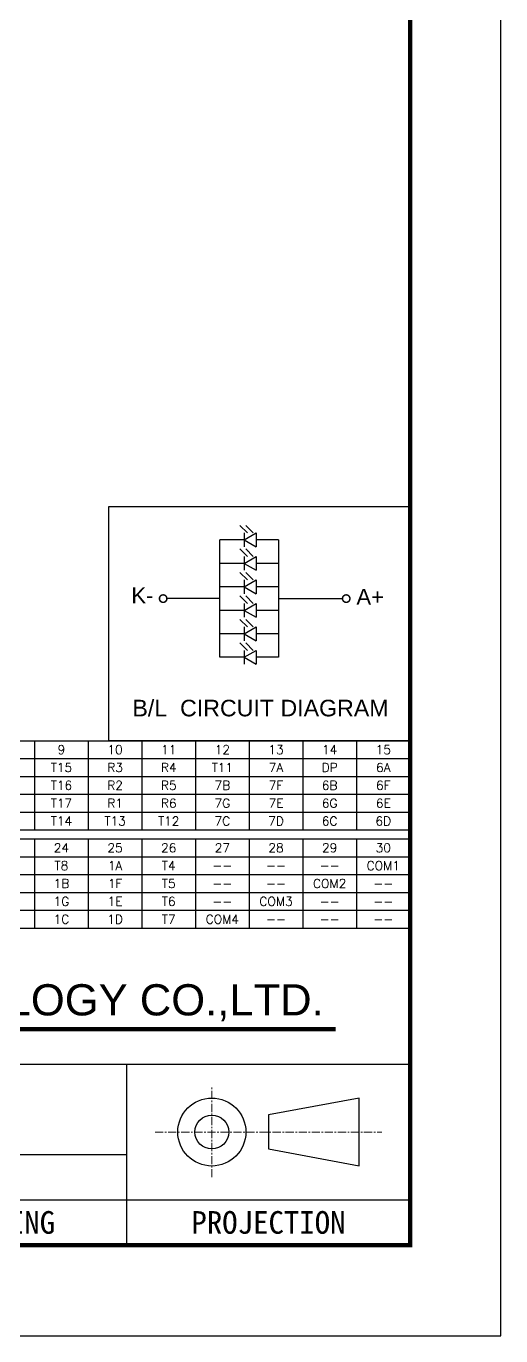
# Model space of a CAD drawing. Header units: millimetres. Extents: x 1979 to 4611, y 2266 to 2838.
# Drawn here: x 3972.6 to 4029.2, y 2517.6 to 2673.7 of the extents above; entities that cross this region are included whole.
import ezdxf
from ezdxf.enums import TextEntityAlignment as Align

# ---------------------------------------------------------------- set-up
doc = ezdxf.new("R2010")
doc.units = ezdxf.units.MM
doc.linetypes.add('CENTER', pattern=[0.6, 0.375, -0.075, 0.075, -0.075])
doc.layers.add('Axis', color=8, linetype='CENTER', lineweight=0)
doc.layers.add('TEXT', color=7, linetype='Continuous', lineweight=30)
doc.layers.add('Dim', color=4, linetype='Continuous')
doc.styles.add('Arial', font='arial.ttf')
doc.styles.add('SSSoft_Romans', font='Romans')
doc.styles.get("Standard").update_dxf_attribs({"font": 'txt.shx', "bigfont": 'gbcbig.shx'})
doc.styles.add('宋体', font='')
doc.styles.get('宋体').set_extended_font_data('SimSun')
doc.dimstyles.get("Standard").update_dxf_attribs({"dimtxt": 1, "dimasz": 0.18, "dimexe": 0.18, "dimexo": 0.0625, "dimgap": 0.09, "dimtad": 0, "dimtih": 1, "dimtoh": 1, "dimdec": 4, "dimzin": 0, "dimdsep": 46, "dimtxsty": 'Standard', "dimcen": 0.09, "dimadec": 0, "dimazin": 0, "dimtfac": 1, "dimtdec": 4, "dimtofl": 0, "dimtmove": 0, "dimatfit": 3, "dimfxl": 0, "dimtolj": 1, "dimtzin": 0, "dimarcsym": 0})

# ---------------------------------------------------------------- blocks, each defined once
blk = doc.blocks.new('工程图框')
at = {"color": 4}
blk.add_lwpolyline([(-525, 0), (0, 0), (0, 371.25), (-525, 371.25)], close=True, dxfattribs=at)
at = {"const_width": 0.625}
blk.add_lwpolyline([(-512.5, 12.5), (-12.5, 12.5), (-12.5, 358.75), (-512.5, 358.75)], close=True, dxfattribs=at)
at = {"color": 0}
for points in [[(-179.17, 12.5), (-179.17, 56.25), (-12.5, 56.25), (-12.5, 12.5), (-179.1, 12.5)], [(-179.17, 37.5), (-12.5, 37.5)], [(-51.56, 12.5), (-51.56, 37.5)], [(-512.5, 25), (-51.56, 25)], [(-179.17, 18.75), (-12.5, 18.75)]]:
    blk.add_lwpolyline(points, dxfattribs=at)
at = {"color": 1, "const_width": 0.625, "flags": 128}
blk.add_lwpolyline([(-150.87, 42.31), (-22.75, 42.31)], dxfattribs=at)
at = {"color": 0}
blk.add_lwpolyline([(-19.53, 23.44), (-19.53, 32.81), (-32.03, 30.47), (-32.03, 25.78)], close=True, dxfattribs=at)
for radius in [4.69, 2.34]:
    blk.add_circle((-39.84, 28.12), radius, dxfattribs=at)
at = {"layer": 'Axis', "linetype": 'CENTER', "ltscale": 3, "flags": 128}
for points in [[(-39.84, 21.88), (-39.84, 34.38)], [(-47.66, 28.12), (-16.41, 28.12)]]:
    blk.add_lwpolyline(points, dxfattribs=at)
at = {"color": 4, "insert": (-150.56, 45.96), "char_height": 4.3, "attachment_point": 4, "style": 'Arial'}
blk.add_mtext('{\\C3;JIANGXI HOLITECH TECHNOLOGY CO.,LTD.}', dxfattribs=at)
at = {"color": 1, "insert": (-88.02, 15.62), "char_height": 3.125, "width": 6.661338147750939e-13, "attachment_point": 5, "style": '宋体'}
blk.add_mtext('DO NOT SCALE THIS DRAWING', dxfattribs=at)
at = {"color": 0, "insert": (-32.03, 15.62), "char_height": 3.125, "width": 6.661338147750939e-13, "attachment_point": 5, "style": '宋体'}
blk.add_mtext('PROJECTION', dxfattribs=at)

msp = doc.modelspace()

# ---------------------------------------------------------------- linework, layer by layer
at = {"layer": 'Dim'}
for p, q in [((3922.50141, 2588.51616), (4018.36226, 2588.51616)), ((3973.6272, 2588.51616), (3973.6272, 2577.87655)), ((3980.01792, 2588.51616), (3980.01792, 2577.87655)), ((3986.40865, 2588.51616), (3986.40865, 2577.87655)), ((3992.79937, 2588.51616), (3992.79937, 2577.87655)), ((3999.19009, 2588.51616), (3999.19009, 2577.87655)), ((4005.58081, 2588.51616), (4005.58081, 2577.87655)), ((4011.97154, 2588.51616), (4011.97154, 2577.87655)), ((4018.36226, 2588.51616), (4018.36226, 2577.87655)), ((3922.50141, 2586.38824), (4018.36226, 2586.38824)), ((3922.50141, 2584.26031), (4018.36226, 2584.26031)), ((3922.50141, 2582.13239), (4018.36226, 2582.13239)), ((3922.50141, 2580.00447), (4018.36226, 2580.00447)), ((3916.11069, 2577.87655), (4018.36226, 2577.87655)), ((3916.11069, 2576.81259), (4018.36226, 2576.81259)), ((3973.6272, 2576.81259), (3973.6272, 2566.17298)), ((3980.01792, 2576.81259), (3980.01792, 2566.17298)), ((3986.40865, 2576.81259), (3986.40865, 2566.17298)), ((3992.79937, 2576.81259), (3992.79937, 2566.17298)), ((3999.19009, 2576.81259), (3999.19009, 2566.17298)), ((4005.58081, 2576.81259), (4005.58081, 2566.17298)), ((4011.97154, 2576.81259), (4011.97154, 2566.17298)), ((4018.36226, 2576.81259), (4018.36226, 2566.17298)), ((3916.11069, 2574.68466), (4018.36226, 2574.68466)), ((3916.11069, 2572.55674), (4018.36226, 2572.55674)), ((3916.11069, 2570.42882), (4018.36226, 2570.42882)), ((3916.11069, 2568.3009), (4018.36226, 2568.3009)), ((3916.11069, 2566.17298), (4018.36226, 2566.17298))]:
    msp.add_line(p, q, dxfattribs=at)
at = {"layer": 'TEXT'}
for p, q in [((3998.59519, 2612.45912), (3995.67749, 2612.45912)), ((3995.67749, 2598.45912), (3995.67749, 2612.45912)), ((3998.59519, 2613.28661), (3998.59519, 2611.63163)), ((3998.59519, 2612.45912), (4000.02844, 2613.28661)), ((3998.59519, 2612.45912), (4000.02844, 2611.63163)), ((4000.02844, 2613.28661), (4000.02844, 2611.63163)), ((4002.68925, 2612.45912), (4000.02844, 2612.45912)), ((4002.68925, 2612.45912), (4002.68925, 2598.45912)), ((3998.59519, 2610.48661), (3998.59519, 2608.83163)), ((3998.59519, 2609.65912), (4000.02844, 2610.48661)), ((4000.02844, 2610.48661), (4000.02844, 2608.83163)), ((3998.59519, 2609.65912), (3995.67749, 2609.65912)), ((3998.59519, 2609.65912), (4000.02844, 2608.83163)), ((4002.68925, 2609.65912), (4000.02844, 2609.65912)), ((3998.59519, 2607.68661), (3998.59519, 2606.03163)), ((3998.59519, 2606.85912), (4000.02844, 2607.68661)), ((4000.02844, 2607.68661), (4000.02844, 2606.03163)), ((3998.59519, 2606.85912), (3995.67749, 2606.85912)), ((3998.59519, 2606.85912), (4000.02844, 2606.03163)), ((4002.68925, 2606.85912), (4000.02844, 2606.85912)), ((3995.67749, 2605.45912), (3989.38456, 2605.45912)), ((3998.59519, 2604.88661), (3998.59519, 2603.23163)), ((3998.59519, 2604.05912), (4000.02844, 2604.88661)), ((4000.02844, 2604.88661), (4000.02844, 2603.23163)), ((4002.68925, 2605.45912), (4010.30466, 2605.45912)), ((3998.59519, 2604.05912), (3995.67749, 2604.05912)), ((3998.59519, 2604.05912), (4000.02844, 2603.23163)), ((4002.68925, 2604.05912), (4000.02844, 2604.05912)), ((3998.59519, 2601.25912), (3995.67749, 2601.25912)), ((3998.59519, 2602.08661), (3998.59519, 2600.43163)), ((3998.59519, 2601.25912), (4000.02844, 2602.08661)), ((3998.59519, 2601.25912), (4000.02844, 2600.43163)), ((4000.02844, 2602.08661), (4000.02844, 2600.43163)), ((4002.68925, 2601.25912), (4000.02844, 2601.25912)), ((3998.59519, 2598.45912), (3995.67749, 2598.45912)), ((3998.59519, 2599.28661), (3998.59519, 2597.63163)), ((3998.59519, 2598.45912), (4000.02844, 2599.28661)), ((3998.59519, 2598.45912), (4000.02844, 2597.63163)), ((4000.02844, 2599.28661), (4000.02844, 2597.63163)), ((4002.68925, 2598.45912), (4000.02844, 2598.45912))]:
    msp.add_line(p, q, dxfattribs=at)
at = {"layer": 'TEXT', "color": 0, "lineweight": 30}
msp.add_lwpolyline([(4018.36226, 2588.51616), (3982.46801, 2588.51616), (3982.46801, 2616.45329), (4018.36226, 2616.45329)], close=True, dxfattribs=at)
at = {"layer": 'TEXT', "const_width": 0.17736}
for points in [[(3989.38456, 2605.45912, -1), (3988.49776, 2605.45912, -1)], [(4010.30466, 2605.45912, 1), (4011.19146, 2605.45912, 1)]]:
    msp.add_lwpolyline(points, format="xyb", close=True, dxfattribs=at)

# ---------------------------------------------------------------- block references
at = {"lineweight": 0, "xscale": 0.864, "yscale": 0.864, "zscale": 0.864}
msp.add_blockref('工程图框', (4029.16226, 2517.57298), dxfattribs=at)

# ---------------------------------------------------------------- texts
at = {"layer": 'Dim', "style": 'SSSoft_Romans'}
for s, height, p in [('9', 1.06396, (3976.82256, 2587.4522)), ('10', 1.063961, (3983.21328, 2587.4522)), ('11', 1.063961, (3989.60401, 2587.4522)), ('12', 1.063961, (3995.99473, 2587.4522)), ('13', 1.063961, (4002.38545, 2587.4522)), ('14', 1.063961, (4008.77618, 2587.4522)), ('15', 1.063961, (4015.1669, 2587.4522)), ('T15', 1.063961, (3976.82256, 2585.32427)), ('R3', 1.063961, (3983.21328, 2585.32427)), ('R4', 1.063961, (3989.60401, 2585.32427)), ('T11', 1.063961, (3995.99473, 2585.32427)), ('7A', 1.063961, (4002.38545, 2585.32427)), ('DP', 1.063961, (4008.77618, 2585.32427)), ('6A', 1.063961, (4015.1669, 2585.32427)), ('T16', 1.063961, (3976.82256, 2583.19635)), ('R2', 1.063961, (3983.21328, 2583.19635)), ('R5', 1.063961, (3989.60401, 2583.19635)), ('7B', 1.063961, (3995.99473, 2583.19635)), ('7F', 1.063961, (4002.38545, 2583.19635)), ('6B', 1.063961, (4008.77618, 2583.19635)), ('6F', 1.063961, (4015.1669, 2583.19635)), ('T17', 1.063961, (3976.82256, 2581.06843)), ('R1', 1.063961, (3983.21328, 2581.06843)), ('R6', 1.063961, (3989.60401, 2581.06843)), ('7G', 1.063961, (3995.99473, 2581.06843)), ('7E', 1.063961, (4002.38545, 2581.06843)), ('6G', 1.063961, (4008.77618, 2581.06843)), ('6E', 1.063961, (4015.1669, 2581.06843)), ('T14', 1.063961, (3976.82256, 2578.94051)), ('T13', 1.063961, (3983.21328, 2578.94051)), ('T12', 1.063961, (3989.60401, 2578.94051)), ('7C', 1.063961, (3995.99473, 2578.94051)), ('7D', 1.063961, (4002.38545, 2578.94051)), ('6C', 1.063961, (4008.77618, 2578.94051)), ('6D', 1.063961, (4015.1669, 2578.94051)), ('24', 1.063961, (3976.82256, 2575.74863)), ('25', 1.063961, (3983.21328, 2575.74863)), ('26', 1.063961, (3989.60401, 2575.74863)), ('27', 1.063961, (3995.99473, 2575.74863)), ('28', 1.063961, (4002.38545, 2575.74863)), ('29', 1.063961, (4008.77618, 2575.74863)), ('30', 1.063961, (4015.1669, 2575.74863)), ('T8', 1.063961, (3976.82256, 2573.6207)), ('1A', 1.063961, (3983.21328, 2573.6207)), ('T4', 1.063961, (3989.60401, 2573.6207)), ('--', 1.063961, (3995.99473, 2573.6207)), ('--', 1.063961, (4002.38545, 2573.6207)), ('--', 1.063961, (4008.77618, 2573.6207)), ('COM1', 1.063961, (4015.1669, 2573.6207)), ('1B', 1.063961, (3976.82256, 2571.49278)), ('1F', 1.063961, (3983.21328, 2571.49278)), ('T5', 1.063961, (3989.60401, 2571.49278)), ('COM2', 1.063961, (4008.77618, 2571.49278)), ('1G', 1.063961, (3976.82256, 2569.36486)), ('1E', 1.063961, (3983.21328, 2569.36486)), ('T6', 1.063961, (3989.60401, 2569.36486)), ('--', 1.063961, (3995.99473, 2571.49278)), ('COM3', 1.063961, (4002.38545, 2569.36486)), ('--', 1.063961, (4002.38545, 2571.49278)), ('--', 1.063961, (4015.1669, 2571.49278)), ('--', 1.063961, (3995.99473, 2569.36486)), ('--', 1.063961, (4008.77618, 2569.36486)), ('--', 1.063961, (4015.1669, 2569.36486)), ('1C', 1.063961, (3976.82256, 2567.23694)), ('1D', 1.063961, (3983.21328, 2567.23694)), ('T7', 1.063961, (3989.60401, 2567.23694)), ('COM4', 1.063961, (3995.99473, 2567.23694)), ('--', 1.063961, (4002.38545, 2567.23694)), ('--', 1.063961, (4008.77618, 2567.23694)), ('--', 1.063961, (4015.1669, 2567.23694))]:
    msp.add_text(s, height=height, dxfattribs=at).set_placement(p, align=Align.MIDDLE)
at = {"layer": 'TEXT', "color": 0, "linetype": 'Continuous', "style": 'Arial'}
for s, p in [('K-', (3985.15207, 2604.89596)), ('A+', (4011.96088, 2604.72766))]:
    msp.add_text(s, height=1.887762, dxfattribs=at).set_placement(p)
at = {"layer": 'TEXT', "lineweight": 20, "style": 'Arial'}
msp.add_text('B/L  CIRCUIT DIAGRAM', height=1.976, dxfattribs=at).set_placement((3985.27908, 2591.42323))

# ---------------------------------------------------------------- leaders
at = {"layer": 'TEXT'}
for points in [[(3998.08072, 2614.18031), (3998.97761, 2613.28342)], [(3998.77623, 2614.18804), (3999.67312, 2613.29115)], [(3998.08072, 2611.38031), (3998.97761, 2610.48342)], [(3998.77623, 2611.38804), (3999.67312, 2610.49115)], [(3998.08072, 2608.58031), (3998.97761, 2607.68342)], [(3998.77623, 2608.58804), (3999.67312, 2607.69115)], [(3998.08072, 2605.78031), (3998.97761, 2604.88342)], [(3998.77623, 2605.78804), (3999.67312, 2604.89115)], [(3998.08072, 2602.98031), (3998.97761, 2602.08342)], [(3998.77623, 2602.98804), (3999.67312, 2602.09115)], [(3998.08072, 2600.18031), (3998.97761, 2599.28342)], [(3998.77623, 2600.18804), (3999.67312, 2599.29115)]]:
    msp.add_leader(points, dimstyle='Standard', override={"dimasz": 0.45}, dxfattribs=at)

doc.saveas('drawing.dxf')
